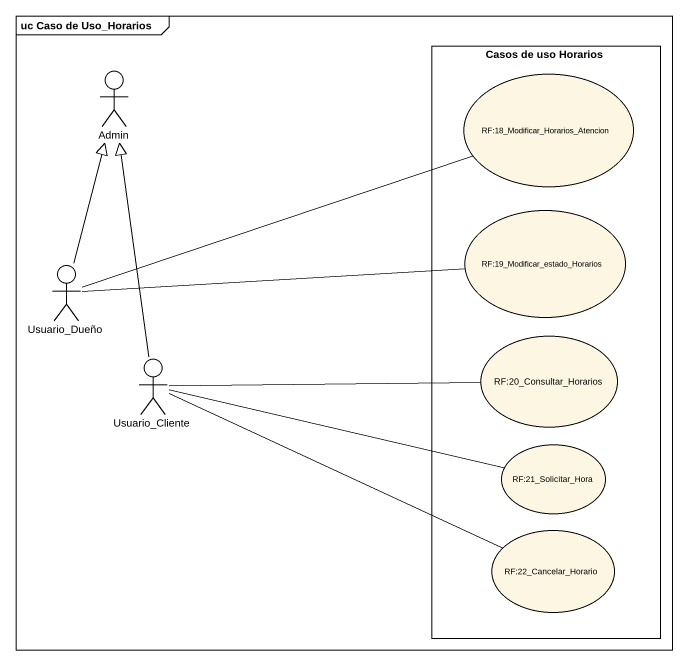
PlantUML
@startuml
mainframe uc Caso de Uso_Horarios
rectangle "Casos de uso Horarios" as Casos_de_uso_Horarios {
  usecase "RF:18_Modificar_Horarios_Atencion" as RF_18_Modificar_Horarios
  usecase "RF:19_Modificar_estado_Horarios" as RF_19_Modificar_estado
  usecase "RF:20_Consultar_Horarios" as RF_20_Consultar_Horarios
  usecase "RF:21_Solicitar_Hora" as RF_21_Solicitar_Hora
  usecase "RF:22_Cancelar_Horario" as RF_22_Cancelar_Horario
}
actor Admin
actor Usuario_Dueño
actor Usuario_Cliente
Usuario_Dueño -up-|> Admin
Usuario_Dueño -right- RF_18_Modificar_Horarios
Usuario_Dueño -right- RF_19_Modificar_estado
Usuario_Cliente -up-|> Admin
Usuario_Cliente -right- RF_20_Consultar_Horarios
Usuario_Cliente -right- RF_21_Solicitar_Hora
Usuario_Cliente -right- RF_22_Cancelar_Horario
@enduml
